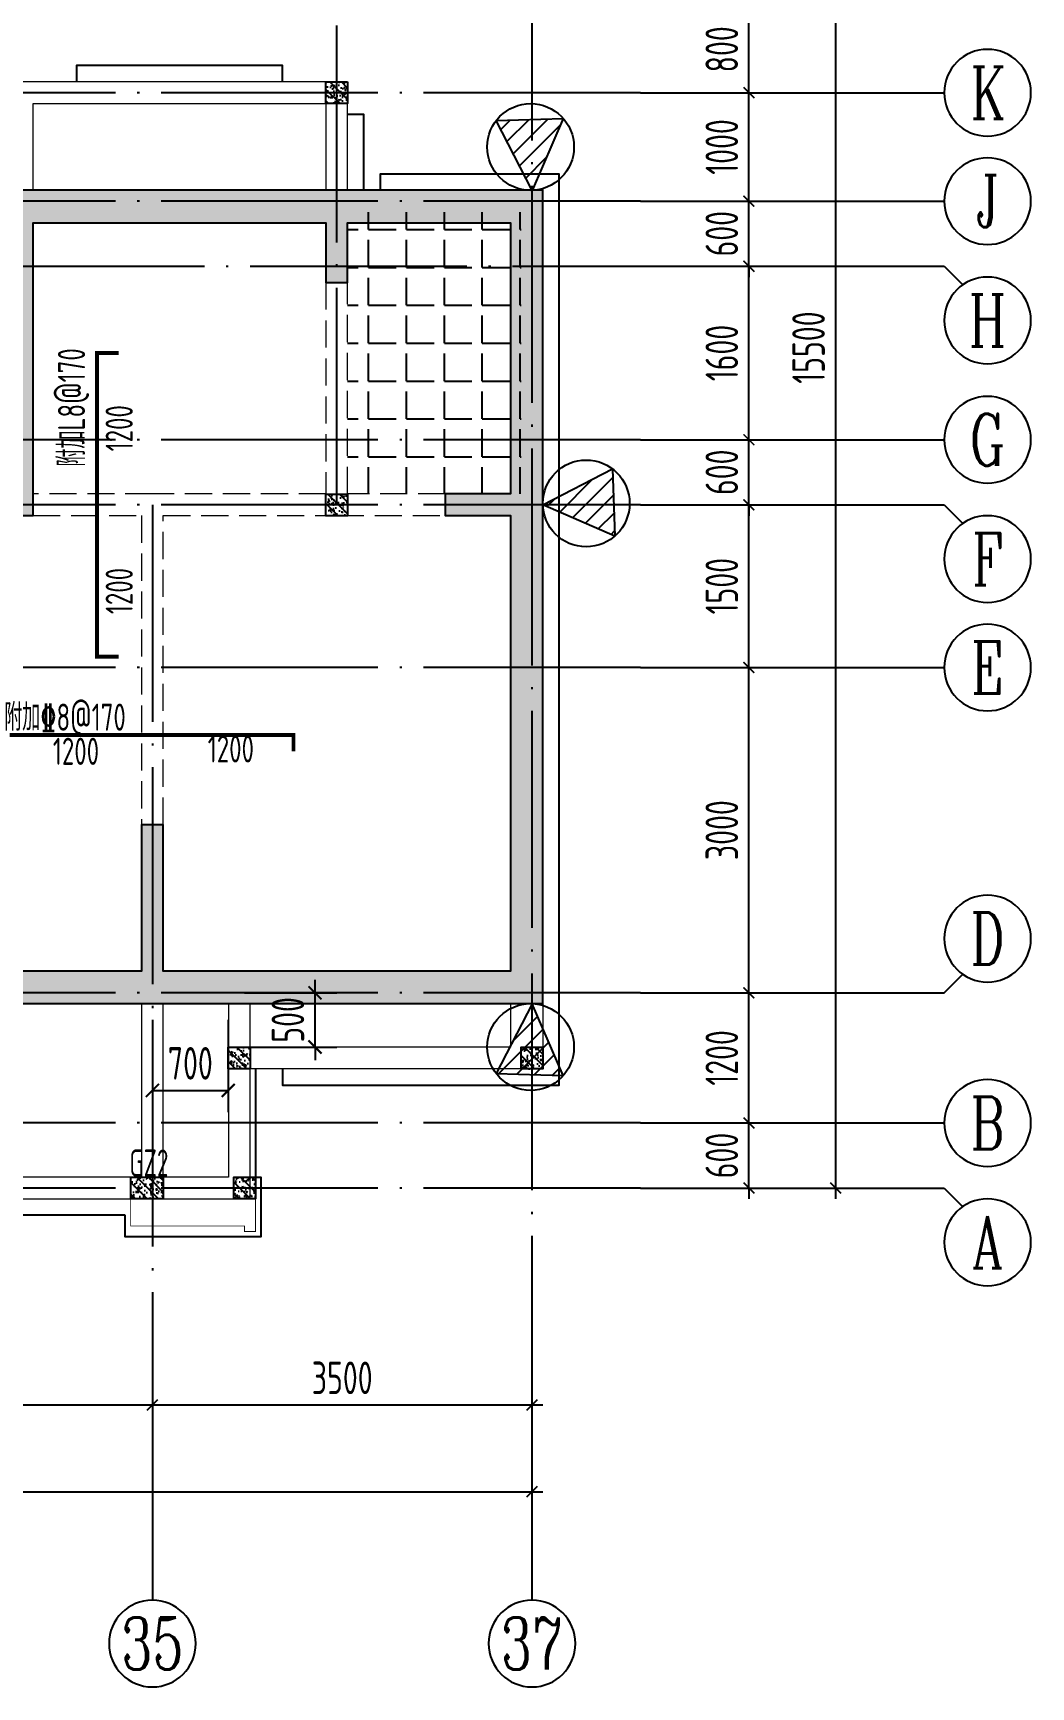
# Model space of a CAD drawing. Extents: x -668857 to 143095, y -247466 to 228182.
# Drawn here: x -169700 to -160500, y 189597 to 204847 of the extents above; entities that cross this region are included whole.
import ezdxf
from ezdxf.enums import TextEntityAlignment as Align

# ---------------------------------------------------------------- set-up
doc = ezdxf.new("R2010")
doc.units = 0
doc.header["$LTSCALE"] = 1000
doc.linetypes.add('DASH', pattern=[0.35, 0.25, -0.1])
doc.linetypes.add('DOTE', pattern=[2.42, 2, -0.2, 0.02, -0.2])
doc.layers.get('0').update_dxf_attribs({"linetype": 'CONTINUOUS'})
doc.layers.get('DEFPOINTS').update_dxf_attribs({"linetype": 'CONTINUOUS'})
for name, color, linetype in [('A-AXIS', 1, 'CONTINUOUS'), ('A-DOTE', 10, 'DOTE'), ('AXIS_NUM', 7, 'CONTINUOUS'), ('ROOF', 183, 'CONTINUOUS'), ('S-B板填充', 251, 'CONTINUOUS'), ('S-B板配筋', 6, 'CONTINUOUS'), ('S-B板配筋号', 7, 'CONTINUOUS'), ('S-L主梁线', 4, 'DASH'), ('S-Q墙填充', 252, 'CONTINUOUS'), ('S-Q墙实线', 6, 'CONTINUOUS'), ('S-Q墙标注', 3, 'CONTINUOUS'), ('S-X详图标注', 3, 'CONTINUOUS'), ('S-Y一般标注', 3, 'CONTINUOUS'), ('S-构造柱', 212, 'CONTINUOUS'), ('S-构造柱编号', 130, 'CONTINUOUS'), ('看线', 251, 'CONTINUOUS')]:
    doc.layers.add(name, color=color, linetype=linetype)
doc.layers.add('配箍校核', color=34, linetype='CONTINUOUS', plot=False)
doc.styles.add('TSSD_Axis', font='complex.shx', dxfattribs={"width": 0.7, "bigfont": 'hztxt.shx'})
doc.styles.add('TSSD_DIMENSION', font='Tssdeng.shx', dxfattribs={"width": 0.7, "bigfont": 'tssdchn.shx'})
doc.styles.add('TSSD_REIN', font='tssdeng.shx', dxfattribs={"width": 0.7, "height": 300, "bigfont": 'tssdchn.shx'})
doc.styles.add('结构文字', font='zstxt.shx', dxfattribs={"width": 0.7, "bigfont": 'zshz.shx'})
doc.dimstyles.new('STRUCK', dxfattribs={"dimtxt": 400, "dimasz": 121, "dimexe": 200, "dimexo": 150, "dimgap": 115, "dimtad": 1, "dimdec": 0, "dimdsep": 46, "dimtxsty": '结构文字', "dimblk": 'ARCHTICK', "dimcen": 400, "dimclrd": 3, "dimclre": 3, "dimclrt": 7, "dimadec": 0, "dimazin": 0, "dimtfac": 1, "dimtdec": 0, "dimtix": 1, "dimtmove": 2, "dimatfit": 3, "dimldrblk": '_DIMX', "dimfxl": 0, "dimtolj": 1, "dimtzin": 0, "dimarcsym": 0})
doc.dimstyles.new('TSSD_100_100', dxfattribs={"dimtxt": 300, "dimasz": 100, "dimexe": 100, "dimexo": 250, "dimgap": 100, "dimtad": 1, "dimdec": 0, "dimzin": 0, "dimdsep": 46, "dimtxsty": 'TSSD_DIMENSION', "dimblk": 'ARCHTICK', "dimcen": 0, "dimdle": 100, "dimclrt": 7, "dimadec": 0, "dimazin": 0, "dimtfac": 1, "dimtdec": 0, "dimtix": 1, "dimtmove": 2, "dimatfit": 3, "dimldrblk": 'ARCHTICK', "dimfxl": 0, "dimtolj": 1, "dimtzin": 0, "dimarcsym": 0})
pattern_1 = [(45, (-37073.43, -220796.6), (-84.852814, 84.852814), [])]

# ---------------------------------------------------------------- blocks, each defined once
blk = doc.blocks.new('_ArchTick')
at = {"color": 0, "linetype": 'ByBlock', "const_width": 0.15}
blk.add_lwpolyline([(-0.5, -0.5), (0.5, 0.5)], dxfattribs=at)
blk = doc.blocks.new('*D262')
at = {"layer": 'DEFPOINTS', "color": 0}
for p in [(45300, 3600), (51100, 3600), (51100, 2600)]:
    blk.add_point(p, dxfattribs=at)
at = {"layer": 'S-Y一般标注', "color": 0, "lineweight": -2}
for p, q in [((45300, 3350), (45300, 2500)), ((51100, 3350), (51100, 2500)), ((45200, 2600), (51200, 2600))]:
    blk.add_line(p, q, dxfattribs=at)
at = {"layer": 'S-Y一般标注', "color": 0, "lineweight": -2, "xscale": 100, "yscale": 100, "zscale": 100, "rotation": 180}
blk.add_blockref('_ArchTick', (45300, 2600), dxfattribs=at)
at = {"layer": 'S-Y一般标注', "color": 0, "lineweight": -2, "xscale": 100, "yscale": 100, "zscale": 100}
blk.add_blockref('_ArchTick', (51100, 2600), dxfattribs=at)
at = {"layer": 'S-Y一般标注', "color": 7, "insert": (48200, 2850), "char_height": 300, "attachment_point": 5, "style": 'TSSD_DIMENSION'}
blk.add_mtext('\\A1;5800', dxfattribs=at)
blk = doc.blocks.new('ts_axno')
at = {"color": 0, "linetype": 'ByBlock', "lineweight": -2}
blk.add_circle((0, 0), 0.5, dxfattribs=at)
at = {"color": 0, "linetype": 'ByBlock', "lineweight": -2, "style": 'TSSD_Axis', "width": 0.7}
blk.add_attdef('A', text='', height=0.6, dxfattribs=at).set_placement((0, 0), align=Align.MIDDLE_CENTER)
blk = doc.blocks.new('*D263')
at = {"layer": 'DEFPOINTS', "color": 0}
for p in [(51100, 3600), (54600, 3600), (54600, 2600)]:
    blk.add_point(p, dxfattribs=at)
at = {"layer": 'S-Y一般标注', "color": 0, "lineweight": -2}
for p, q in [((51100, 3350), (51100, 2500)), ((54600, 3350), (54600, 2500)), ((51000, 2600), (54700, 2600))]:
    blk.add_line(p, q, dxfattribs=at)
at = {"layer": 'S-Y一般标注', "color": 0, "lineweight": -2, "xscale": 100, "yscale": 100, "zscale": 100, "rotation": 180}
blk.add_blockref('_ArchTick', (51100, 2600), dxfattribs=at)
at = {"layer": 'S-Y一般标注', "color": 0, "lineweight": -2, "xscale": 100, "yscale": 100, "zscale": 100}
blk.add_blockref('_ArchTick', (54600, 2600), dxfattribs=at)
at = {"layer": 'S-Y一般标注', "color": 7, "insert": (52850, 2850), "char_height": 300, "attachment_point": 5, "style": 'TSSD_DIMENSION'}
blk.add_mtext('\\A1;3500', dxfattribs=at)
blk = doc.blocks.new('*D264')
at = {"layer": 'DEFPOINTS', "color": 0}
for p in [(4600, 3600), (54600, 3600), (54600, 1800)]:
    blk.add_point(p, dxfattribs=at)
at = {"layer": 'S-Y一般标注', "color": 0, "lineweight": -2}
for p, q in [((4600, 3350), (4600, 1700)), ((54600, 3350), (54600, 1700)), ((4500, 1800), (54700, 1800))]:
    blk.add_line(p, q, dxfattribs=at)
at = {"layer": 'S-Y一般标注', "color": 0, "lineweight": -2, "xscale": 100, "yscale": 100, "zscale": 100, "rotation": 180}
blk.add_blockref('_ArchTick', (4600, 1800), dxfattribs=at)
at = {"layer": 'S-Y一般标注', "color": 0, "lineweight": -2, "xscale": 100, "yscale": 100, "zscale": 100}
blk.add_blockref('_ArchTick', (54600, 1800), dxfattribs=at)
at = {"layer": 'S-Y一般标注', "color": 7, "insert": (29600, 2050), "char_height": 300, "attachment_point": 5, "style": 'TSSD_DIMENSION'}
blk.add_mtext('\\A1;50000', dxfattribs=at)
blk = doc.blocks.new('*D269')
at = {"layer": 'DEFPOINTS', "color": 0}
for p in [(55600, 5200), (56600, 5200), (55600, 4600)]:
    blk.add_point(p, dxfattribs=at)
at = {"layer": 'S-Y一般标注', "color": 0, "lineweight": -2}
for p, q in [((55850, 5200), (56700, 5200)), ((56600, 5200), (56600, 5300)), ((56600, 4600), (56600, 5200)), ((55850, 4600), (56700, 4600)), ((56600, 4600), (56600, 4500))]:
    blk.add_line(p, q, dxfattribs=at)
at = {"layer": 'S-Y一般标注', "color": 0, "lineweight": -2, "xscale": 100, "yscale": 100, "zscale": 100}
for p, rotation in [((56600, 5200), 270), ((56600, 4600), 90)]:
    blk.add_blockref('_ArchTick', p, dxfattribs=dict(at, rotation=rotation))
at = {"layer": 'S-Y一般标注', "color": 7, "insert": (56350, 4900), "char_height": 300, "attachment_point": 5, "rotation": 90, "style": 'TSSD_DIMENSION'}
blk.add_mtext('\\A1;600', dxfattribs=at)
blk = doc.blocks.new('*D270')
at = {"layer": 'DEFPOINTS', "color": 0}
for p in [(55600, 10900), (56600, 10900), (55600, 9400)]:
    blk.add_point(p, dxfattribs=at)
at = {"layer": 'S-Y一般标注', "color": 0, "lineweight": -2}
for p, q in [((56600, 9300), (56600, 11000)), ((55850, 10900), (56700, 10900)), ((55850, 9400), (56700, 9400))]:
    blk.add_line(p, q, dxfattribs=at)
at = {"layer": 'S-Y一般标注', "color": 0, "lineweight": -2, "xscale": 100, "yscale": 100, "zscale": 100}
for p, rotation in [((56600, 10900), 90), ((56600, 9400), 270)]:
    blk.add_blockref('_ArchTick', p, dxfattribs=dict(at, rotation=rotation))
at = {"layer": 'S-Y一般标注', "color": 7, "insert": (56350, 10150), "char_height": 300, "attachment_point": 5, "rotation": 90, "style": 'TSSD_DIMENSION'}
blk.add_mtext('\\A1;1500', dxfattribs=at)
blk = doc.blocks.new('*D271')
at = {"layer": 'DEFPOINTS', "color": 0}
for p in [(55600, 11500), (56600, 11500), (55600, 10900)]:
    blk.add_point(p, dxfattribs=at)
at = {"layer": 'S-Y一般标注', "color": 0, "lineweight": -2}
for p, q in [((56600, 11500), (56600, 11600)), ((55850, 11500), (56700, 11500)), ((56600, 10900), (56600, 11500)), ((55850, 10900), (56700, 10900)), ((56600, 10900), (56600, 10800))]:
    blk.add_line(p, q, dxfattribs=at)
at = {"layer": 'S-Y一般标注', "color": 0, "lineweight": -2, "xscale": 100, "yscale": 100, "zscale": 100}
for p, rotation in [((56600, 11500), 270), ((56600, 10900), 90)]:
    blk.add_blockref('_ArchTick', p, dxfattribs=dict(at, rotation=rotation))
at = {"layer": 'S-Y一般标注', "color": 7, "insert": (56350, 11200), "char_height": 300, "attachment_point": 5, "rotation": 90, "style": 'TSSD_DIMENSION'}
blk.add_mtext('\\A1;600', dxfattribs=at)
blk = doc.blocks.new('*D272')
at = {"layer": 'DEFPOINTS', "color": 0}
for p in [(55600, 13100), (56600, 13100), (55600, 11500)]:
    blk.add_point(p, dxfattribs=at)
at = {"layer": 'S-Y一般标注', "color": 0, "lineweight": -2}
for p, q in [((56600, 11400), (56600, 13200)), ((55850, 13100), (56700, 13100)), ((55850, 11500), (56700, 11500))]:
    blk.add_line(p, q, dxfattribs=at)
at = {"layer": 'S-Y一般标注', "color": 0, "lineweight": -2, "xscale": 100, "yscale": 100, "zscale": 100}
for p, rotation in [((56600, 13100), 90), ((56600, 11500), 270)]:
    blk.add_blockref('_ArchTick', p, dxfattribs=dict(at, rotation=rotation))
at = {"layer": 'S-Y一般标注', "color": 7, "insert": (56350, 12300), "char_height": 300, "attachment_point": 5, "rotation": 90, "style": 'TSSD_DIMENSION'}
blk.add_mtext('\\A1;1600', dxfattribs=at)
blk = doc.blocks.new('*D273')
at = {"layer": 'DEFPOINTS', "color": 0}
for p in [(55600, 13700), (56600, 13700), (55600, 13100)]:
    blk.add_point(p, dxfattribs=at)
at = {"layer": 'S-Y一般标注', "color": 0, "lineweight": -2}
for p, q in [((56600, 13700), (56600, 13800)), ((55850, 13700), (56700, 13700)), ((56600, 13100), (56600, 13700)), ((55850, 13100), (56700, 13100)), ((56600, 13100), (56600, 13000))]:
    blk.add_line(p, q, dxfattribs=at)
at = {"layer": 'S-Y一般标注', "color": 0, "lineweight": -2, "xscale": 100, "yscale": 100, "zscale": 100}
for p, rotation in [((56600, 13700), 270), ((56600, 13100), 90)]:
    blk.add_blockref('_ArchTick', p, dxfattribs=dict(at, rotation=rotation))
at = {"layer": 'S-Y一般标注', "color": 7, "insert": (56350, 13400), "char_height": 300, "attachment_point": 5, "rotation": 90, "style": 'TSSD_DIMENSION'}
blk.add_mtext('\\A1;600', dxfattribs=at)
blk = doc.blocks.new('*D274')
at = {"layer": 'DEFPOINTS', "color": 0}
for p in [(55600, 14700), (56600, 14700), (55600, 13700)]:
    blk.add_point(p, dxfattribs=at)
at = {"layer": 'S-Y一般标注', "color": 0, "lineweight": -2}
for p, q in [((56600, 13600), (56600, 14800)), ((55850, 14700), (56700, 14700)), ((55850, 13700), (56700, 13700))]:
    blk.add_line(p, q, dxfattribs=at)
at = {"layer": 'S-Y一般标注', "color": 0, "lineweight": -2, "xscale": 100, "yscale": 100, "zscale": 100}
for p, rotation in [((56600, 14700), 90), ((56600, 13700), 270)]:
    blk.add_blockref('_ArchTick', p, dxfattribs=dict(at, rotation=rotation))
at = {"layer": 'S-Y一般标注', "color": 7, "insert": (56350, 14200), "char_height": 300, "attachment_point": 5, "rotation": 90, "style": 'TSSD_DIMENSION'}
blk.add_mtext('\\A1;1000', dxfattribs=at)
blk = doc.blocks.new('*D275')
at = {"layer": 'DEFPOINTS', "color": 0}
for p in [(55600, 20100), (57400, 20100), (55600, 4600)]:
    blk.add_point(p, dxfattribs=at)
at = {"layer": 'S-Y一般标注', "color": 0, "lineweight": -2}
for p, q in [((57400, 4500), (57400, 20200)), ((55850, 20100), (57500, 20100)), ((55850, 4600), (57500, 4600))]:
    blk.add_line(p, q, dxfattribs=at)
at = {"layer": 'S-Y一般标注', "color": 0, "lineweight": -2, "xscale": 100, "yscale": 100, "zscale": 100}
for p, rotation in [((57400, 20100), 90), ((57400, 4600), 270)]:
    blk.add_blockref('_ArchTick', p, dxfattribs=dict(at, rotation=rotation))
at = {"layer": 'S-Y一般标注', "color": 7, "insert": (57150, 12350), "char_height": 300, "attachment_point": 5, "rotation": 90, "style": 'TSSD_DIMENSION'}
blk.add_mtext('\\A1;15500', dxfattribs=at)
blk = doc.blocks.new('*D276')
at = {"layer": 'DEFPOINTS', "color": 0}
for p in [(55600, 15500), (56600, 15500), (55600, 14700)]:
    blk.add_point(p, dxfattribs=at)
at = {"layer": 'S-Y一般标注', "color": 0, "lineweight": -2}
for p, q in [((56600, 14600), (56600, 15600)), ((55850, 15500), (56700, 15500)), ((55850, 14700), (56700, 14700))]:
    blk.add_line(p, q, dxfattribs=at)
at = {"layer": 'S-Y一般标注', "color": 0, "lineweight": -2, "xscale": 100, "yscale": 100, "zscale": 100}
for p, rotation in [((56600, 15500), 90), ((56600, 14700), 270)]:
    blk.add_blockref('_ArchTick', p, dxfattribs=dict(at, rotation=rotation))
at = {"layer": 'S-Y一般标注', "color": 7, "insert": (56350, 15100), "char_height": 300, "attachment_point": 5, "rotation": 90, "style": 'TSSD_DIMENSION'}
blk.add_mtext('\\A1;800', dxfattribs=at)
blk = doc.blocks.new('*D279')
at = {"layer": 'DEFPOINTS', "color": 0}
for p in [(55600, 6400), (56600, 6400), (55600, 5200)]:
    blk.add_point(p, dxfattribs=at)
at = {"layer": 'S-Y一般标注', "color": 0, "lineweight": -2}
for p, q in [((56600, 5100), (56600, 6500)), ((55850, 6400), (56700, 6400)), ((55850, 5200), (56700, 5200))]:
    blk.add_line(p, q, dxfattribs=at)
at = {"layer": 'S-Y一般标注', "color": 0, "lineweight": -2, "xscale": 100, "yscale": 100, "zscale": 100}
for p, rotation in [((56600, 6400), 90), ((56600, 5200), 270)]:
    blk.add_blockref('_ArchTick', p, dxfattribs=dict(at, rotation=rotation))
at = {"layer": 'S-Y一般标注', "color": 7, "insert": (56350, 5800), "char_height": 300, "attachment_point": 5, "rotation": 90, "style": 'TSSD_DIMENSION'}
blk.add_mtext('\\A1;1200', dxfattribs=at)
blk = doc.blocks.new('*D280')
at = {"layer": 'DEFPOINTS', "color": 0}
for p in [(55600, 9400), (56600, 9400), (55600, 6400)]:
    blk.add_point(p, dxfattribs=at)
at = {"layer": 'S-Y一般标注', "color": 0, "lineweight": -2}
for p, q in [((56600, 6300), (56600, 9500)), ((55850, 9400), (56700, 9400)), ((55850, 6400), (56700, 6400))]:
    blk.add_line(p, q, dxfattribs=at)
at = {"layer": 'S-Y一般标注', "color": 0, "lineweight": -2, "xscale": 100, "yscale": 100, "zscale": 100}
for p, rotation in [((56600, 9400), 90), ((56600, 6400), 270)]:
    blk.add_blockref('_ArchTick', p, dxfattribs=dict(at, rotation=rotation))
at = {"layer": 'S-Y一般标注', "color": 7, "insert": (56350, 7900), "char_height": 300, "attachment_point": 5, "rotation": 90, "style": 'TSSD_DIMENSION'}
blk.add_mtext('\\A1;3000', dxfattribs=at)
blk = doc.blocks.new('20210803.08135812')
at = {"color": 30, "const_width": 8}
blk.add_lwpolyline([(47700, 500), (47700, 200), (47600, 200), (47600, 250), (46550, 250), (46550, 500)], dxfattribs=at)
at = {"layer": '看线', "color": 202, "ltscale": 0.5}
for points in [[(47950, 10800), (47950, 10950), (46050, 10950), (46050, 10800)], [(48700, 9800), (48700, 10500), (48550, 10500)], [(47700, 1700), (47700, 700)], [(46500, 350), (41900, 350)]]:
    blk.add_lwpolyline(points, dxfattribs=at)
at = {"layer": '看线', "color": 201}
for points in [[(47950, 1700), (47950, 1550), (50500, 1550), (50500, 9950), (48850, 9950), (48850, 9800)], [(47700, 700), (47750, 700), (47750, 150), (46500, 150), (46500, 350)]]:
    blk.add_lwpolyline(points, dxfattribs=at)
blk = doc.blocks.new('20210807.15313460')
at = {"layer": 'S-Q墙填充', "ltscale": 0.5}
h = blk.add_hatch(dxfattribs=at)
h.set_pattern_fill('ARMORED', color=252, scale=30, style=0)
h.set_pattern_definition([(50, (11951.9, 28771.39), (215.17805, -18.82564), [22.5, -247.5]), (355, (11951.9, 28771.4), (-41.6254, 225.65764), [18, -198]), (100.4514, (11969.82, 28769.82), (173.5528, 206.83186), [19.12206, -210.34263]), (46.1842, (11951.9, 28831.4), (320.1723, -49.6557), [33.75, -371.25]), (96.6356, (11978.57, 28827.25), (280.3988, 292.2354), [28.6831, -315.5139]), (351.1842, (11951.9, 28831.4), (280.3986, 292.2356), [27, -297]), (21, (11981.9, 28816.39), (179.07212, -120.78567), [22.5, -247.5]), (326, (11981.9, 28816.4), (72.9946, 217.545), [18, -198]), (71.4514, (11996.82, 28806.32), (252.0668, 96.75915), [19.12206, -210.34263]), (37.5, (11951.89, 28771.39), (3.647957, 99.868156), [0, -195.6, 0, -201, 0, -198.75]), (7.5, (11951.89, 28771.39), (78.92086, 118.32351), [0, -114.6, 0, -191.1, 0, -75.75]), (327.5, (11884.99, 28771.39), (160.14673, -6.76646), [0, -75, 0, -234, 0, -310.5]), (317.5, (11855, 28771.39), (174.95585, 30.0315), [0, -97.5, 0, -155.4, 0, -220.5]), (45, (11951.9, 28771.39), (-106.06602, 106.06602), [])])
h.paths.add_polyline_path([(111116, 66140), (109616, 66140), (109216, 66140), (106316, 66140), (105866, 66140), (104966, 66140), (104516, 66140), (102916, 66140), (102916, 67040), (102916, 67940), (102366, 67940), (100716, 67940), (100116, 67942), (100115, 68190), (96916, 68190), (96916, 67940), (96316, 67940), (94716, 67940), (94116, 67940), (94116, 67040), (94116, 66140), (81316, 66140), (80866, 66140), (79966, 66140), (79516, 66140), (77916, 66140), (77916, 67040), (77916, 67940), (77366, 67940), (75715, 67940), (75116, 67940), (75116, 68190), (71916, 68190), (71916, 67940), (71316, 67940), (69716, 67940), (69116, 67940), (69116, 67040), (69116, 66140), (60916, 66140), (60916, 63240), (60916, 60640), (60916, 58640), (63616, 58640), (70116, 58639), (70116, 57440), (71166, 57440), (73516, 57440), (75866, 57440), (76916, 57440), (76916, 58640), (82516, 58640), (83416, 58640), (86016, 58640), (88616, 58640), (89516, 58640), (95216, 58640), (95216, 57440), (96166, 57440), (98516, 57440), (100866, 57440), (101816, 57440), (101816, 58640), (107516, 58640), (108416, 58640), (111116, 58640)])
h.paths.add_polyline_path([(64616, 58940), (64616, 60290), (64416, 60290), (64416, 58940), (63616, 58940), (61216, 58940), (61216, 60640), (61216, 63140), (61816, 63140), (61816, 63340), (61216, 63340), (61216, 65840), (61516, 65840), (62416, 65840), (62716, 65840), (62716, 65290), (62916, 65290), (62916, 65840), (65616, 65840), (65616, 63140), (65816, 63140), (65816, 65840), (66166, 65840), (67066, 65840), (67416, 65840), (67416, 65140), (67616, 65140), (67616, 65840), (69416, 65840), (69416, 67040), (69416, 67640), (69716, 67640), (71316, 67640), (72016, 67640), (72016, 66540), (72216, 66540), (72216, 67840), (72216, 67890), (74816, 67890), (74816, 67840), (74816, 66540), (75016, 66540), (75016, 67640), (75715, 67640), (77366, 67640), (77616, 67640), (77616, 67040), (77616, 65840), (79416, 65840), (79416, 65140), (79616, 65140), (79616, 65840), (79966, 65840), (80866, 65840), (81216, 65840), (81216, 63140), (81416, 63140), (81416, 65840), (84116, 65840), (84116, 63140), (84316, 63140), (84316, 65840), (84616, 65840), (85616, 65840), (85916, 65840), (85916, 65840), (86116, 65840), (86116, 65840), (86416, 65840), (87416, 65840), (87716, 65840), (87716, 63139), (87916, 63139), (87916, 65840), (90616, 65840), (90616, 63140), (90816, 63140), (90816, 65840), (91166, 65840), (92066, 65840), (92416, 65840), (92416, 65140), (92616, 65140), (92616, 65840), (94416, 65840), (94416, 67040), (94416, 67640), (94716, 67640), (96316, 67640), (97016, 67640), (97016, 66540), (97216, 66540), (97216, 67890), (99816, 67890), (99816, 66540), (100016, 66540), (100016, 67640), (100716, 67640), (102366, 67640), (102616, 67640), (102616, 67040), (102616, 65840), (104416, 65840), (104416, 65140), (104616, 65140), (104616, 65840), (104966, 65840), (105866, 65840), (106216, 65840), (106216, 63140), (106416, 63140), (106416, 65840), (109116, 65840), (109116, 65290), (109316, 65290), (109316, 65840), (109616, 65840), (110516, 65840), (110816, 65840), (110816, 63340), (110216, 63340), (110216, 63140), (110816, 63140), (110816, 60640), (110816, 58940), (108416, 58940), (107616, 58940), (107616, 60290), (107416, 60290), (107416, 58940), (101816, 58940), (101816, 59090), (101516, 59090), (101516, 58740), (101516, 57740), (100866, 57740), (98516, 57740), (96166, 57740), (95516, 57740), (95516, 58740), (95516, 59090), (95216, 59090), (95216, 58940), (89616, 58940), (89616, 60290), (89416, 60290), (89416, 58940), (88616, 58940), (86016, 58940), (83416, 58940), (82616, 58940), (82616, 60290), (82416, 60290), (82416, 58940), (76916, 58939), (76916, 59090), (76616, 59090), (76616, 58739), (76616, 57740), (75866, 57740), (73516, 57740), (71166, 57740), (70416, 57740), (70416, 58739), (70416, 59090), (70116, 59090), (70116, 58939)], flags=16)
at = {"layer": 'S-L主梁线', "linetype": 'ByBlock', "lineweight": 18}
for p, q in [((109316, 67140), (106316, 67140)), ((109316, 66140), (109316, 67140)), ((106416, 66940), (109116, 66940)), ((106416, 66140), (106416, 66940)), ((109116, 66940), (109116, 66140)), ((107416, 58640), (107416, 57040)), ((107616, 57040), (107616, 58640)), ((108216, 58640), (108216, 57040)), ((108416, 56840), (108416, 58640)), ((110816, 58640), (110816, 58240)), ((111116, 58640), (111116, 58040)), ((110816, 58240), (108416, 58240)), ((111116, 58040), (108416, 58040)), ((107416, 57040), (101816, 57040)), ((108216, 57040), (107616, 57040)), ((101516, 56840), (107516, 56840)), ((107516, 56840), (108416, 56840))]:
    blk.add_line(p, q, dxfattribs=at)
at = {"layer": 'S-L主梁线', "linetype": 'DASH', "lineweight": 18}
for p, q in [((109116, 65290), (109116, 63340)), ((109316, 63340), (109316, 65290)), ((107516, 63340), (106416, 63340)), ((109116, 63340), (107516, 63340)), ((110216, 63340), (109316, 63340)), ((106416, 63140), (107416, 63140)), ((107416, 63140), (107416, 60290)), ((107616, 63140), (109216, 63140)), ((107616, 60290), (107616, 63140)), ((109216, 63140), (110216, 63140))]:
    blk.add_line(p, q, dxfattribs=at)
at = {"layer": 'S-Q墙实线'}
for points in [[(101816, 57440), (101816, 58640), (107616, 58640), (107616, 58640), (108316, 58640), (108416, 58640), (108416, 58640), (111116, 58640), (111116, 66140), (110516, 66140), (109616, 66140), (109216, 66140), (106316, 66140), (105866, 66140), (104966, 66140), (104516, 66140), (102916, 66140), (102916, 67040), (102916, 67940)], [(110816, 60890), (110816, 58940), (108416, 58940), (108416, 58940), (107616, 58940), (107616, 60290), (107416, 60290), (107416, 58940), (101816, 58940), (101816, 59090), (101516, 59090), (101516, 57740), (95516, 57740)], [(106216, 63140), (106416, 63140), (106416, 65840), (109116, 65840), (109116, 65290), (109316, 65290), (109316, 65840), (109616, 65840), (110516, 65840), (110816, 65840), (110816, 63340), (110216, 63340), (110216, 63140), (110816, 63140), (110816, 60890)]]:
    blk.add_lwpolyline(points, dxfattribs=at)
blk = doc.blocks.new('20210730.02141516')
at = {"layer": 'S-构造柱'}
h = blk.add_hatch(dxfattribs=at)
h.set_pattern_fill('ARMORED', color=256, scale=15, angle=-90, style=0)
h.set_pattern_definition([(320, (-154189.41, 3278673.45), (-9.4128202, -107.5890274), [11.25, -123.75]), (265, (-154189.41, 3278673.45), (112.82882, 20.8127), [9, -99]), (10.4514, (-154190.19, 3278664.49), (103.4159313, -86.7764073), [9.5610285, -105.1713168]), (316.1842, (-154159.41, 3278673.45), (-24.827852, -160.0861573), [16.875, -185.625]), (6.6356, (-154161.48, 3278660.11), (146.117681, -140.199406), [14.341543, -157.75695]), (261.1842, (-154159.41, 3278673.45), (146.11779, -140.199292), [13.5, -148.5]), (291, (-154166.91, 3278658.45), (-60.3928336, -89.5360578), [11.25, -123.75]), (236, (-154166.91, 3278658.45), (108.7725068, -36.4972998), [9, -99]), (341.4514, (-154171.94, 3278650.99), (48.3795745, -126.0333943), [9.5610285, -105.1713168]), (307.5, (-154189.41, 3278673.454), (49.93407807, -1.8239783), [0, -97.8, 0, -100.5, 0, -99.375]), (277.5, (-154189.41, 3278673.454), (59.1617568, -39.4604306), [0, -57.3, 0, -95.55, 0, -37.875]), (237.5, (-154189.41, 3278706.904), (-3.38323076, -80.07336543), [0, -37.5, 0, -117, 0, -155.25]), (227.5, (-154189.41, 3278721.904), (15.0157473, -87.4779254), [0, -48.75, 0, -77.7, 0, -110.25]), (315, (-154189.41, 3278673.454), (53.0330086, 53.0330086), [])])
h.paths.add_polyline_path([(200, 200), (200, 0), (0, 0), (0, 200)])
blk.add_lwpolyline([(200, 200), (200, 0), (0, 0), (0, 200)], close=True, dxfattribs=at)
blk = doc.blocks.new('20210809.18224761')
at = {"layer": 'S-构造柱'}
h = blk.add_hatch(dxfattribs=at)
h.set_pattern_fill('ARMORED', color=256, scale=15, angle=-90, style=0)
h.set_pattern_definition([(320, (-154189.41, 3278673.45), (-9.4128202, -107.5890274), [11.25, -123.75]), (265, (-154189.41, 3278673.45), (112.82882, 20.8127), [9, -99]), (10.4514, (-154190.19, 3278664.49), (103.4159313, -86.7764073), [9.5610285, -105.1713168]), (316.1842, (-154159.41, 3278673.45), (-24.827852, -160.0861573), [16.875, -185.625]), (6.6356, (-154161.48, 3278660.11), (146.117681, -140.199406), [14.341543, -157.75695]), (261.1842, (-154159.41, 3278673.45), (146.11779, -140.199292), [13.5, -148.5]), (291, (-154166.91, 3278658.45), (-60.3928336, -89.5360578), [11.25, -123.75]), (236, (-154166.91, 3278658.45), (108.7725068, -36.4972998), [9, -99]), (341.4514, (-154171.94, 3278650.99), (48.3795745, -126.0333943), [9.5610285, -105.1713168]), (307.5, (-154189.41, 3278673.454), (49.93407807, -1.8239783), [0, -97.8, 0, -100.5, 0, -99.375]), (277.5, (-154189.41, 3278673.454), (59.1617568, -39.4604306), [0, -57.3, 0, -95.55, 0, -37.875]), (237.5, (-154189.41, 3278706.904), (-3.38323076, -80.07336543), [0, -37.5, 0, -117, 0, -155.25]), (227.5, (-154189.41, 3278721.904), (15.0157473, -87.4779254), [0, -48.75, 0, -77.7, 0, -110.25]), (315, (-154189.41, 3278673.454), (53.0330086, 53.0330086), [])])
h.paths.add_polyline_path([(300, 200), (300, 0), (0, 0), (0, 200)])
blk.add_lwpolyline([(300, 200), (300, 0), (0, 0), (0, 200)], close=True, dxfattribs=at)
blk = doc.blocks.new('20210809.18235135')
at = {"layer": '配箍校核'}
blk.add_blockref('20210809.18224761', (12, 0), dxfattribs=at)
at = {"layer": 'S-构造柱编号', "color": 2, "linetype": 'ByBlock', "style": 'TSSD_REIN', "width": 0.65}
blk.add_text('GZ2', height=250, dxfattribs=at).set_placement((0, 206, 0))
blk = doc.blocks.new('20210809.18285270')
at = {"layer": 'ROOF', "rotation": 359.9999999538236}
for p in [(48200, 10100), (48200, 6300), (47300, 1200), (50000, 1200), (47350, 0)]:
    blk.add_blockref('20210730.02141516', p, dxfattribs=at)
at = {"layer": '配箍校核'}
blk.add_blockref('20210809.18235135', (46388, 0), dxfattribs=at)
blk = doc.blocks.new('*D474')
at = {"layer": 'DEFPOINTS', "color": 0}
for p in [(-168259, 202089), (-167559, 202089), (-167559, 201289)]:
    blk.add_point(p, dxfattribs=at)
at = {"layer": 'S-Q墙标注', "color": 3, "lineweight": -2}
for p, q in [((-168259, 201939), (-168259, 201089)), ((-167559, 201939), (-167559, 201089)), ((-168259, 201289), (-167559, 201289))]:
    blk.add_line(p, q, dxfattribs=at)
at = {"layer": 'S-Q墙标注', "color": 3, "lineweight": -2, "xscale": 121, "yscale": 121, "zscale": 121, "rotation": 180}
blk.add_blockref('_ArchTick', (-168259, 201289), dxfattribs=at)
at = {"layer": 'S-Q墙标注', "color": 3, "lineweight": -2, "xscale": 121, "yscale": 121, "zscale": 121}
blk.add_blockref('_ArchTick', (-167559, 201289), dxfattribs=at)
at = {"layer": 'S-Q墙标注', "color": 7, "insert": (-167909, 201539), "char_height": 300, "attachment_point": 5, "style": 'TSSD_REIN'}
blk.add_mtext('\\A1;700', dxfattribs=at)
blk = doc.blocks.new('_DIMX')
blk.add_line((-150, 0), (150, 0))
at = {"const_width": 50}
blk.add_lwpolyline([(-70, -70), (70, 70)], dxfattribs=at)
blk = doc.blocks.new('*D484')
at = {"layer": 'DEFPOINTS', "color": 0}
for p in [(-167559, 202189), (-166759, 202189), (-167559, 201689)]:
    blk.add_point(p, dxfattribs=at)
at = {"layer": 'S-Q墙标注', "color": 3, "lineweight": -2}
for p, q in [((-166759, 202189), (-166759, 202310)), ((-167409, 202189), (-166559, 202189)), ((-166759, 201689), (-166759, 202189)), ((-167409, 201689), (-166559, 201689)), ((-166759, 201689), (-166759, 201568))]:
    blk.add_line(p, q, dxfattribs=at)
at = {"layer": 'S-Q墙标注', "color": 3, "lineweight": -2, "xscale": 121, "yscale": 121, "zscale": 121}
for p, rotation in [((-166759, 202189), 270), ((-166759, 201689), 90)]:
    blk.add_blockref('_ArchTick', p, dxfattribs=dict(at, rotation=rotation))
at = {"layer": 'S-Q墙标注', "color": 7, "insert": (-167009, 201939), "char_height": 300, "attachment_point": 5, "rotation": 90, "style": 'TSSD_REIN'}
blk.add_mtext('\\A1;500', dxfattribs=at)
blk = doc.blocks.new('20210824.17574258')
at = {"layer": 'S-B板配筋', "lineweight": 35, "const_width": 35}
for points in [[(116982, -105824), (116782, -105824), (116782, -103024), (116982, -103024)], [(118593, -106697), (118593, -106547), (115993, -106547), (115993, -106697)]]:
    blk.add_lwpolyline(points, dxfattribs=at)
at = {"layer": 'S-B板配筋号', "style": 'TSSD_REIN', "width": 0.7}
for s, p in [('附加L8@170', (116422, -103526)), ('1200', (116862, -103718)), ('1200', (116862, -105219))]:
    blk.add_text(s, height=250, rotation=90, dxfattribs=at).set_placement(p, align=Align.TOP_CENTER)
at = {"layer": 'S-B板配筋号', "color": 1, "style": 'TSSD_REIN', "width": 0.7}
blk.add_text('附加%%1328@170', height=250, dxfattribs=at).set_placement((115926, -106507))
at = {"layer": 'S-B板配筋号', "style": 'TSSD_REIN', "width": 0.7}
for p in [(116588, -106572), (118016, -106550)]:
    blk.add_text('1200', height=250, dxfattribs=at).set_placement(p, align=Align.TOP_CENTER)
blk = doc.blocks.new('20210726.16350016')
at = {"layer": 'A-AXIS'}
for p, q in [((55600, 14700), (58400, 14700)), ((55600, 13700), (58400, 13700)), ((55600, 13100.3), (58400, 13100.3)), ((58400, 13100.3), (58571.6, 12928.7)), ((55600, 11500), (58400, 11500)), ((55600, 10900), (58400, 10900)), ((58400, 10900), (58571.6, 10728.4)), ((55600, 9400), (58400, 9400)), ((58400, 6400), (58571.6, 6571.7)), ((55600, 6400), (58400, 6400)), ((55600, 5200), (58400, 5200)), ((55600, 4600), (58400, 4600)), ((58400, 4600), (58571.6, 4428.4)), ((51100, 3600), (51100, 800)), ((54600, 3600), (54600, 800))]:
    blk.add_line(p, q, dxfattribs=at)
at = {"layer": 'A-DOTE'}
for p, q in [((52800, 10900), (52800, 21100)), ((54600, 21100), (54600, 3600)), ((55600, 14700), (3600, 14700)), ((55600, 13700), (3600, 13700)), ((3600, 13100.3), (55600, 13100.3)), ((55600, 11500), (3600, 11500)), ((55600, 10900), (3600, 10900)), ((51100, 10900), (51100, 3600)), ((55600, 9400), (3600, 9400)), ((55600, 6400), (3600, 6400)), ((55600, 5200), (3600, 5200)), ((55600, 4600), (3600, 4600))]:
    blk.add_line(p, q, dxfattribs=at)
at = {"layer": 'A-AXIS'}
ref = blk.add_blockref('ts_axno', (58800, 14700), dxfattribs=dict(at, xscale=-800, yscale=800, zscale=800))
ref.add_attrib('G', 'K', dxfattribs={"layer": 'AXIS_NUM', "height": 480, "style": 'TSSD_Axis', "width": 0.7}).set_placement((58800, 14700), align=Align.MIDDLE_CENTER)
ref = blk.add_blockref('ts_axno', (58800, 13700), dxfattribs=dict(at, xscale=-800, yscale=800, zscale=800))
ref.add_attrib('G', 'J', dxfattribs={"layer": 'AXIS_NUM', "height": 480, "style": 'TSSD_Axis', "width": 0.7}).set_placement((58800, 13700), align=Align.MIDDLE_CENTER)
ref = blk.add_blockref('ts_axno', (58800, 12600.3), dxfattribs=dict(at, xscale=-800, yscale=800, zscale=800))
ref.add_attrib('C', 'H', dxfattribs={"layer": 'AXIS_NUM', "height": 480, "style": 'TSSD_Axis', "width": 0.7}).set_placement((58800, 12600.3), align=Align.MIDDLE_CENTER)
ref = blk.add_blockref('ts_axno', (58800, 11500), dxfattribs=dict(at, xscale=-800, yscale=800, zscale=800))
ref.add_attrib('D', 'G', dxfattribs={"layer": 'AXIS_NUM', "height": 480, "style": 'TSSD_Axis', "width": 0.7}).set_placement((58800, 11500), align=Align.MIDDLE_CENTER)
ref = blk.add_blockref('ts_axno', (58800, 10400), dxfattribs=dict(at, xscale=-800, yscale=800, zscale=800))
ref.add_attrib('C', 'F', dxfattribs={"layer": 'AXIS_NUM', "height": 480, "style": 'TSSD_Axis', "width": 0.7}).set_placement((58800, 10400), align=Align.MIDDLE_CENTER)
ref = blk.add_blockref('ts_axno', (58800, 9400), dxfattribs=dict(at, xscale=-800, yscale=800, zscale=800))
ref.add_attrib('B', 'E', dxfattribs={"layer": 'AXIS_NUM', "height": 480, "style": 'TSSD_Axis', "width": 0.7}).set_placement((58800, 9400), align=Align.MIDDLE_CENTER)
ref = blk.add_blockref('ts_axno', (58800, 6900), dxfattribs=dict(at, xscale=-800, yscale=800, zscale=800, rotation=180))
ref.add_attrib('C', 'D', dxfattribs={"layer": 'AXIS_NUM', "height": 480, "style": 'TSSD_Axis', "width": 0.7}).set_placement((58800, 6900), align=Align.MIDDLE_CENTER)
ref = blk.add_blockref('ts_axno', (58800, 5200), dxfattribs=dict(at, xscale=-800, yscale=800, zscale=800))
ref.add_attrib('A', 'B', dxfattribs={"layer": 'AXIS_NUM', "height": 480, "style": 'TSSD_Axis', "width": 0.7}).set_placement((58800, 5200), align=Align.MIDDLE_CENTER)
ref = blk.add_blockref('ts_axno', (58800, 4100), dxfattribs=dict(at, xscale=-800, yscale=800, zscale=800))
ref.add_attrib('F', 'A', dxfattribs={"layer": 'AXIS_NUM', "height": 480, "style": 'TSSD_Axis', "width": 0.7}).set_placement((58800, 4100), align=Align.MIDDLE_CENTER)
ref = blk.add_blockref('ts_axno', (51100, 400), dxfattribs=dict(at, xscale=-800, yscale=800, zscale=800, rotation=180))
ref.add_attrib('22', '35', dxfattribs={"layer": 'AXIS_NUM', "height": 480, "style": 'TSSD_Axis', "width": 0.7}).set_placement((51100, 400), align=Align.MIDDLE_CENTER)
ref = blk.add_blockref('ts_axno', (54600, 400), dxfattribs=dict(at, xscale=-800, yscale=800, zscale=800, rotation=180))
ref.add_attrib('23', '37', dxfattribs={"layer": 'AXIS_NUM', "height": 480, "style": 'TSSD_Axis', "width": 0.7}).set_placement((54600, 400), align=Align.MIDDLE_CENTER)
at = {"layer": 'S-Y一般标注'}
for base, p1, p2, picture, middle in [((57400, 20100), (55600, 4600), (55600, 20100), '*D275', (57150, 12350)), ((56600, 15500), (55600, 14700), (55600, 15500), '*D276', (56350, 15100)), ((56600, 14700), (55600, 13700), (55600, 14700), '*D274', (56350, 14200)), ((56600, 13700), (55600, 13100.3), (55600, 13700), '*D273', (56350, 13400.2)), ((56600, 13100.3), (55600, 11500), (55600, 13100.3), '*D272', (56350, 12300.2)), ((56600, 11500), (55600, 10900), (55600, 11500), '*D271', (56350, 11200)), ((56600, 10900), (55600, 9400), (55600, 10900), '*D270', (56350, 10150)), ((56600, 9400), (55600, 6400), (55600, 9400), '*D280', (56350, 7900)), ((56600, 6400), (55600, 5200), (55600, 6400), '*D279', (56350, 5800)), ((56600, 5200), (55600, 4600), (55600, 5200), '*D269', (56350, 4900))]:
    dim = blk.add_linear_dim(base=base, p1=p1, p2=p2, angle=90, dimstyle='TSSD_100_100', dxfattribs=at)
    dim.commit()
    dim.dimension.update_dxf_attribs({"geometry": picture, "text_midpoint": middle})
for base, p1, p2, picture, middle in [((54600, 1800), (4600, 3600), (54600, 3600), '*D264', (29600, 2050)), ((51100, 2600), (45300, 3600), (51100, 3600), '*D262', (48200, 2850)), ((54600, 2600), (51100, 3600), (54600, 3600), '*D263', (52850, 2850))]:
    dim = blk.add_linear_dim(base=base, p1=p1, p2=p2, dimstyle='TSSD_100_100', dxfattribs=at)
    dim.commit()
    dim.dimension.update_dxf_attribs({"geometry": picture, "text_midpoint": middle})
blk = doc.blocks.new('20210810.19131159')
at = {"layer": 'S-Q墙标注'}
dim = blk.add_linear_dim(base=(135707.3, 55273.8), p1=(134907.3, 54773.8), p2=(134907.3, 55273.8), angle=90, dimstyle='STRUCK', override={"dimtxt": 300, "dimgap": 100, "dimtxsty": 'TSSD_REIN'}, dxfattribs=at)
dim.commit()
dim.dimension.update_dxf_attribs({"geometry": '*D484', "text_midpoint": (135457.3, 55023.8), "insert": (302465.9, -146915)})
dim = blk.add_linear_dim(base=(134907.3, 54373.8), p1=(134207.3, 55173.8), p2=(134907.3, 55173.8), dimstyle='STRUCK', override={"dimtxt": 300, "dimgap": 100, "dimtxsty": 'TSSD_REIN'}, dxfattribs=at)
dim.commit()
dim.dimension.update_dxf_attribs({"geometry": '*D474', "text_midpoint": (134557.3, 54623.8), "insert": (302465.9, -146915)})

msp = doc.modelspace()

# ---------------------------------------------------------------- hatches: boundary and pattern name
at = {"layer": 'S-B板填充'}
h = msp.add_hatch(dxfattribs=at)
h.set_pattern_fill('ANGLE', color=252, scale=50, style=0)
h.set_pattern_definition([(0, (-69166.5, 54953.35), (0, 349.25), [254, -95.25]), (90, (-69166.5, 54953.35), (-349.25, 2e-14), [254, -95.25])])
h.paths.add_polyline_path([(-166800.46, 203197.21), (-165200.44, 203197.21), (-165200.44, 200597.22), (-166800.46, 200597.22)])
at = {"layer": 'S-X详图标注'}
h = msp.add_hatch(dxfattribs=at)
h.set_pattern_fill('METAL', color=256, scale=30, style=0)
h.set_pattern_definition(pattern_1)
h.paths.add_polyline_path([(-165100.4, 203397.08), (-165430.98, 204040.03), (-164812.2, 204060.11)])
h = msp.add_hatch(dxfattribs=at)
h.set_pattern_fill('METAL', color=256, scale=30, style=0)
h.set_pattern_definition(pattern_1)
h.paths.add_polyline_path([(-165000.48, 200497.21), (-164357.53, 200827.79), (-164337.45, 200209.01)])
h = msp.add_hatch(dxfattribs=at)
h.set_pattern_fill('METAL', color=256, scale=30, style=0)
h.set_pattern_definition([(45, (-53564.96, -15856.14), (-84.852814, 84.852814), [])])
h.paths.add_polyline_path([(-165100.4, 195897.35), (-165430.98, 195254.4), (-164812.2, 195234.32)])

# ---------------------------------------------------------------- linework, layer by layer
for points in [[(-165100.4, 203397.08), (-165430.98, 204040.03), (-164812.2, 204060.11), (-165100.4, 203397.08)], [(-165000.48, 200497.21), (-164357.53, 200827.79), (-164337.45, 200209.01), (-165000.48, 200497.21)], [(-165100.4, 195897.35), (-165430.98, 195254.4), (-164812.2, 195234.32), (-165100.4, 195897.35)]]:
    msp.add_lwpolyline(points, dxfattribs=at)
for centre in [(-165113.37, 203796.87), (-164600.69, 200510.19), (-165113.37, 195497.56)]:
    msp.add_circle(centre, 400, dxfattribs=at)

# ---------------------------------------------------------------- block references
msp.add_blockref('20210803.08135812', (-215350.47, 193597.21))
at = {"layer": 'A-DOTE'}
msp.add_blockref('20210726.16350016', (-219700.47, 189597.17), dxfattribs=at)
at = {"layer": 'S-B板配筋'}
msp.add_blockref('20210824.17574258', (-285893.08, 304921.28), dxfattribs=at)
at = {"layer": 'S-Q墙填充'}
msp.add_blockref('20210807.15313460', (-276116.11, 137257.65), dxfattribs=at)
at = {"layer": 'S-Q墙标注'}
msp.add_blockref('20210810.19131159', (-302807.79, 140723.41), dxfattribs=at)
at = {"layer": '配箍校核'}
msp.add_blockref('20210809.18285270', (-215200.48, 194097.05), dxfattribs=at)

doc.saveas('drawing.dxf')
